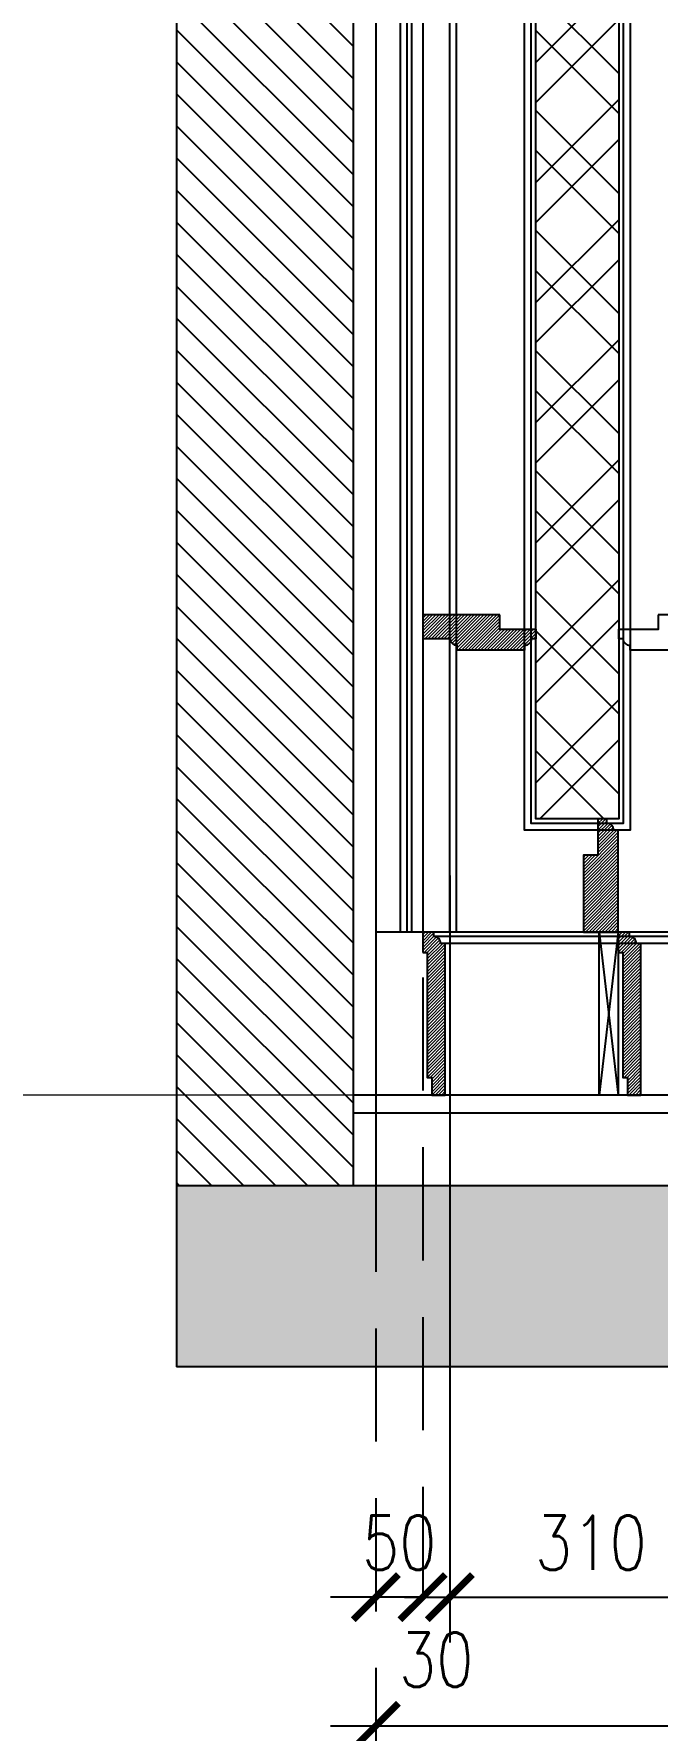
# Model space of a CAD drawing. Header units: inches. Extents: x -20583 to 399182, y -24453 to 525552.
# Drawn here: x 60544 to 61232, y 18161 to 20034 of the extents above; entities that cross this region are included whole.
import ezdxf
from ezdxf.lldxf.tags import DXFTag

# ---------------------------------------------------------------- set-up
doc = ezdxf.new("R2010")
doc.units = ezdxf.units.IN
doc.header["$LTSCALE"] = 1000
doc.header["$MEASUREMENT"] = 0
doc.header["$PDMODE"] = 35
for name, pattern in [('DASHED', [0.75, 0.5, -0.25]), ('HIDDEN', [0.375, 0.25, -0.125]), ('HIDDEN2', [0.1875, 0.125, -0.0625])]:
    doc.linetypes.add(name, pattern=pattern)
for name, color, linetype in [('8', 8, 'Continuous'), ('A-DIM', 9, 'Continuous'), ('A-Hidden', 8, 'HIDDEN'), ('Layer1', 1, 'Continuous'), ('Layer3', 3, 'Continuous'), ('Layer7', 8, 'Continuous')]:
    doc.layers.add(name, color=color, linetype=linetype)
doc.layers.add('Stone-GRG', color=7, linetype='Continuous', lineweight=0, true_color=0xfff2cc)
doc.layers.add('Wood treillis', color=111, linetype='Continuous', lineweight=0)
doc.styles.add('ZZ-Dim All', font='romans.shx', dxfattribs={"width": 0.8})
tags = doc.linetypes.add('DASHED2', pattern=[0.375, 0.25, -0.125]).pattern_tags.tags
tags[6:7] = [DXFTag(74, 4), DXFTag(75, 0), DXFTag(340, '0'), DXFTag(46, 1.0), DXFTag(50, 0.0), DXFTag(44, 0.0), DXFTag(45, 0.0)]
tags[4:5] = [DXFTag(74, 4), DXFTag(75, 0), DXFTag(340, '0'), DXFTag(46, 1.0), DXFTag(50, 0.0), DXFTag(44, 0.0), DXFTag(45, 0.0)]
doc.dimstyles.new('DIM-100', dxfattribs={"dimscale": 50, "dimtxt": 1.25, "dimasz": 1, "dimexe": 1, "dimexo": 1, "dimgap": 0.6, "dimtad": 1, "dimdec": 0, "dimrnd": 5, "dimdsep": 46, "dimtxsty": 'ZZ-Dim All', "dimblk1": 'ARCHTICK', "dimblk2": 'ARCHTICK', "dimsah": 1, "dimcen": 1, "dimdle": 1, "dimclrd": 256, "dimclre": 8, "dimclrt": 256, "dimazin": 2, "dimtfac": 1, "dimtdec": 0, "dimtix": 1, "dimtmove": 2, "dimatfit": 2, "dimfxl": 0.1, "dimtolj": 1, "dimtzin": 0, "dimlwd": -1, "dimlwe": -1, "dimarcsym": 0})

# ---------------------------------------------------------------- blocks, each defined once
blk = doc.blocks.new('_ARCHTICK')
at = {"color": 0, "linetype": 'ByBlock', "const_width": 0.15}
blk.add_lwpolyline([(-0.5, -0.5), (0.5, 0.5)], dxfattribs=at)
blk = doc.blocks.new('*D340')
at = {"layer": 'A-DIM', "color": 8, "linetype": 'HIDDEN2', "transparency": 16777216}
for p, q in [((60973.3, 18992.1), (60973.3, 18257.8)), ((60921.6, 18792.1), (60921.6, 18257.8))]:
    blk.add_line(p, q, dxfattribs=at)
at = {"layer": 'A-DIM', "transparency": 16777216}
for p, q in [((60921.6, 18307.8), (60871.6, 18307.8)), ((60973.3, 18307.8), (60921.6, 18307.8)), ((60973.3, 18307.8), (61023.3, 18307.8))]:
    blk.add_line(p, q, dxfattribs=at)
at = {"layer": 'Defpoints', "color": 0, "transparency": 16777216}
for p in [(60973.3, 19042.1, 0), (60921.6, 18842.1, 0), (60921.6, 18307.8)]:
    blk.add_point(p, dxfattribs=at)
at = {"layer": 'A-DIM', "transparency": 16777216, "xscale": 50, "yscale": 50, "zscale": 50}
blk.add_blockref('_ARCHTICK', (60921.6, 18307.8), dxfattribs=at)
at = {"layer": 'A-DIM', "transparency": 16777216, "xscale": 50, "yscale": 50, "zscale": 50, "rotation": 180}
blk.add_blockref('_ARCHTICK', (60973.3, 18307.8), dxfattribs=at)
at = {"layer": 'A-DIM', "color": 3, "transparency": 16777216, "insert": (60947.5, 18367.8), "char_height": 60, "attachment_point": 5, "style": 'ZZ-Dim All'}
blk.add_mtext('\\A1;50', dxfattribs=at)
blk = doc.blocks.new('*D341')
at = {"layer": 'A-DIM', "color": 8, "linetype": 'HIDDEN2', "transparency": 16777216}
for p, q in [((60973.3, 18992.1), (60973.3, 18257.8)), ((61003.3, 18992.1), (61003.3, 18257.8))]:
    blk.add_line(p, q, dxfattribs=at)
at = {"layer": 'A-DIM', "transparency": 16777216}
for p, q in [((60973.3, 18307.8), (60923.3, 18307.8)), ((60973.3, 18307.8), (61003.3, 18307.8)), ((61003.3, 18307.8), (61053.3, 18307.8))]:
    blk.add_line(p, q, dxfattribs=at)
at = {"layer": 'Defpoints', "color": 0, "transparency": 16777216}
for p in [(60973.3, 19042.1, 0), (61003.3, 19042.1, 0), (61003.3, 18307.8)]:
    blk.add_point(p, dxfattribs=at)
at = {"layer": 'A-DIM', "transparency": 16777216, "xscale": 50, "yscale": 50, "zscale": 50}
blk.add_blockref('_ARCHTICK', (60973.3, 18307.8), dxfattribs=at)
at = {"layer": 'A-DIM', "transparency": 16777216, "xscale": 50, "yscale": 50, "zscale": 50, "rotation": 180}
blk.add_blockref('_ARCHTICK', (61003.3, 18307.8), dxfattribs=at)
at = {"layer": 'A-DIM', "color": 3, "transparency": 16777216, "insert": (60988.3, 18238.7), "char_height": 60, "attachment_point": 5, "style": 'ZZ-Dim All'}
blk.add_mtext('\\A1;30', dxfattribs=at)
blk = doc.blocks.new('*D342')
at = {"layer": 'A-DIM', "color": 8, "linetype": 'HIDDEN2', "transparency": 16777216}
for p, q in [((61003.3, 19104.5), (61003.3, 18257.8)), ((61314.6, 19104.6), (61314.6, 18257.8))]:
    blk.add_line(p, q, dxfattribs=at)
at = {"layer": 'A-DIM', "transparency": 16777216}
blk.add_line((60953.3, 18307.8), (61364.6, 18307.8), dxfattribs=at)
at = {"layer": 'Defpoints', "color": 0, "transparency": 16777216}
for p in [(61003.3, 19154.5, 0), (61314.6, 19154.6, 0), (61314.6, 18307.8)]:
    blk.add_point(p, dxfattribs=at)
at = {"layer": 'A-DIM', "transparency": 16777216, "xscale": 50, "yscale": 50, "zscale": 50, "rotation": 180}
blk.add_blockref('_ARCHTICK', (61003.3, 18307.8), dxfattribs=at)
at = {"layer": 'A-DIM', "transparency": 16777216, "xscale": 50, "yscale": 50, "zscale": 50}
blk.add_blockref('_ARCHTICK', (61314.6, 18307.8), dxfattribs=at)
at = {"layer": 'A-DIM', "color": 3, "transparency": 16777216, "insert": (61159, 18367.8), "char_height": 60, "attachment_point": 5, "style": 'ZZ-Dim All'}
blk.add_mtext('\\A1;310', dxfattribs=at)
blk = doc.blocks.new('*D353')
at = {"layer": 'A-DIM', "color": 8, "linetype": 'HIDDEN2', "transparency": 16777216}
for p, q in [((66876.6, 18812.1), (66876.6, 18115.6)), ((60921.6, 18792.1), (60921.6, 18115.6))]:
    blk.add_line(p, q, dxfattribs=at)
at = {"layer": 'A-DIM', "transparency": 16777216}
blk.add_line((60871.6, 18165.6), (66926.6, 18165.6), dxfattribs=at)
at = {"layer": 'Defpoints', "color": 0, "transparency": 16777216}
for p in [(66876.6, 18862.1, 0), (60921.6, 18842.1, 0), (66876.6, 18165.6)]:
    blk.add_point(p, dxfattribs=at)
at = {"layer": 'A-DIM', "transparency": 16777216, "xscale": 50, "yscale": 50, "zscale": 50, "rotation": 180}
blk.add_blockref('_ARCHTICK', (60921.6, 18165.6), dxfattribs=at)
at = {"layer": 'A-DIM', "transparency": 16777216, "xscale": 50, "yscale": 50, "zscale": 50}
blk.add_blockref('_ARCHTICK', (66876.6, 18165.6), dxfattribs=at)
at = {"layer": 'A-DIM', "color": 3, "transparency": 16777216, "insert": (63899.1, 18225.6), "char_height": 60, "attachment_point": 5, "style": 'ZZ-Dim All'}
blk.add_mtext('\\A1;5955', dxfattribs=at)

msp = doc.modelspace()

# ---------------------------------------------------------------- hatches: boundary and pattern name
at = {"layer": 'Layer7'}
h = msp.add_hatch(dxfattribs=at)
h.set_pattern_fill('ANSI31', color=256, scale=200, style=0)
h.set_pattern_definition([(135, (-144624.777, -95237.583), (17.6776695, 17.6776695), [])])
h.paths.add_polyline_path([(60896.5, 18762.1), (60701.6, 18762.1), (60701.6, 23012.1), (60896.5, 23012.1)])
h = msp.add_hatch(dxfattribs=at)
h.set_pattern_fill('AR-CONC', color=256, scale=10, style=0)
h.set_pattern_definition([(130, (-149429.85, -95237.583), (-71.726018, -6.275213), [7.5, -82.5]), (185, (-149429.85, -95237.58), (13.875133, 75.219213), [6, -66]), (79.5486, (-149435.83, -95238.106), (-57.850938, 68.943954), [6.37402, -70.114211]), (133.8158, (-149429.85, -95217.58), (-106.724105, -16.5519), [11.25, -123.75]), (83.3644, (-149438.74, -95218.96), (-93.46627, 97.411787), [9.56103, -105.1713]), (188.8158, (-149429.85, -95217.58), (-93.466195, 97.41186), [9, -99]), (159, (-149439.85, -95222.583), (-59.690705, -40.261889), [7.5, -82.5]), (214, (-149439.85, -95222.58), (-24.331533, 72.515005), [6, -66]), (108.5486, (-149444.824, -95225.94), (-84.022263, 32.25305), [6.37402, -70.114211]), (142.5, (-149429.85, -95237.583), (-1.2159855, 33.2893854), [0, -65.2, 0, -67, 0, -66.25]), (172.5, (-149429.85, -95237.583), (-26.306954, 39.441171), [0, -38.2, 0, -63.7, 0, -25.25]), (212.5, (-149407.55, -95237.583), (-53.3822436, -2.2554872), [0, -25, 0, -78, 0, -103.5]), (222.5, (-149397.55, -95237.583), (-58.318617, 10.010498), [0, -32.5, 0, -51.8, 0, -73.5])])
h.paths.add_polyline_path([(67246.6, 18562.1), (67246.6, 18762.1), (60701.6, 18762.1), (60701.6, 18562.1)])
at = {"layer": 'Stone-GRG', "lineweight": 0}
h = msp.add_hatch(dxfattribs=at)
h.set_pattern_fill('ANSI31', color=253, scale=20)
h.set_pattern_definition([(45, (-30402.6002, -12180.238), (-1.76776695, 1.76776695), [])])
edge = h.paths.add_edge_path()
edge.add_line((61058.5, 19392.5), (60973.5, 19392.5))
edge.add_line((60973.5, 19392.5), (60973.5, 19366.4))
edge.add_line((60973.5, 19366.4), (60998.5, 19366.4))
edge.add_line((60998.5, 19366.4), (61003.5, 19366.4))
edge.add_arc((61011, 19366.4), 7.5, 180, 270)
edge.add_line((61011, 19358.9), (61011, 19353.9))
edge.add_line((61011, 19353.9), (61086, 19353.9))
edge.add_line((61086, 19353.9), (61086, 19358.9))
edge.add_arc((61086, 19366.4), 7.5, 270, 360)
edge.add_line((61093.5, 19366.4), (61098.5, 19366.4))
edge.add_line((61098.5, 19366.4), (61098.5, 19376.4))
edge.add_line((61098.5, 19376.4), (61058.5, 19376.4))
edge.add_line((61058.5, 19376.4), (61058.5, 19392.5))
h = msp.add_hatch(dxfattribs=at)
h.set_pattern_fill('ANSI31', color=253, scale=20)
h.set_pattern_definition([(45, (57183.01, 0.0152), (-1.76776695, 1.76776695), [])])
edge = h.paths.add_edge_path()
edge.add_line((61189.3, 19042.1), (61189.3, 19154.6))
edge.add_line((61189.3, 19154.6), (61184.3, 19154.6))
edge.add_arc((61176.8, 19154.6), 7.5, 360, 450)
edge.add_line((61176.8, 19162.1), (61176.8, 19167.1))
edge.add_line((61176.8, 19167.1), (61166.8, 19167.1))
edge.add_line((61166.8, 19167.1), (61166.8, 19127.1))
edge.add_line((61166.8, 19127.1), (61150.7, 19127.1))
edge.add_line((61150.7, 19127.1), (61150.7, 19042.1))
edge.add_line((61150.7, 19042.1), (61189.3, 19042.1))
h = msp.add_hatch(dxfattribs=at)
h.set_pattern_fill('ANSI31', color=253, scale=20)
h.set_pattern_definition([(45, (57850.9524, -7e-12), (-1.76776695, 1.76776695), [])])
edge = h.paths.add_edge_path()
edge.add_line((60973.3, 19019.6), (60978.3, 19019.6))
edge.add_line((60978.3, 19019.6), (60978.3, 18881.4))
edge.add_line((60978.3, 18881.4), (60983.3, 18881.4))
edge.add_line((60983.3, 18881.4), (60983.3, 18862.1))
edge.add_line((60983.3, 18862.1), (60998.3, 18862.1))
edge.add_line((60998.3, 18862.1), (60998.3, 19029.6))
edge.add_line((60998.3, 19029.6), (60993.3, 19029.6))
edge.add_arc((60985.8, 19029.6), 7.5, 360, 450)
edge.add_line((60985.8, 19037.1), (60985.8, 19042.1))
edge.add_line((60985.8, 19042.1), (60973.3, 19042.1))
edge.add_line((60973.3, 19042.1), (60973.3, 19019.6))
h = msp.add_hatch(dxfattribs=at)
h.set_pattern_fill('ANSI31', color=253, scale=20)
h.set_pattern_definition([(45, (57322.5564, 0.0156), (-1.76776695, 1.76776695), [])])
edge = h.paths.add_edge_path()
edge.add_line((61189.3, 19019.6), (61194.3, 19019.6))
edge.add_line((61194.3, 19019.6), (61194.3, 18881.4))
edge.add_line((61194.3, 18881.4), (61199.3, 18881.4))
edge.add_line((61199.3, 18881.4), (61199.3, 18862.1))
edge.add_line((61199.3, 18862.1), (61214.3, 18862.1))
edge.add_line((61214.3, 18862.1), (61214.3, 19029.6))
edge.add_line((61214.3, 19029.6), (61209.3, 19029.6))
edge.add_arc((61201.8, 19029.6), 7.5, 360, 450)
edge.add_line((61201.8, 19037.1), (61201.8, 19042.1))
edge.add_line((61201.8, 19042.1), (61189.3, 19042.1))
edge.add_line((61189.3, 19042.1), (61189.3, 19019.6))
at = {"layer": 'Wood treillis', "lineweight": -2}
h = msp.add_hatch(dxfattribs=at)
h.set_pattern_fill('ANSI32', color=256, scale=250)
h.set_pattern_definition([(45, (54354.07, -0.02), (-66.29126, 66.29126), []), (45, (54398.26, -0.02), (-66.29126, 66.29126), [])])
h.paths.add_polyline_path([(61106.4, 19167), (61098.2, 19167), (61098.3, 21862), (61106.4, 21862), (61189.6, 21862.1), (61189.8, 19167.1)])
h = msp.add_hatch(dxfattribs=at)
h.set_pattern_fill('ANSI32', color=256, scale=250, angle=90)
h.set_pattern_definition([(135, (54354.07, -0.02), (-66.29126, -66.29126), []), (135, (54354.07, 44.17), (-66.29126, -66.29126), [])])
h.paths.add_polyline_path([(61106.4, 19167), (61189.8, 19167), (61189.6, 21862), (61106.4, 21862), (61098.3, 21862), (61098.2, 19167)])

# ---------------------------------------------------------------- linework, layer by layer
at = {"layer": '8', "linetype": 'DASHED2', "ltscale": 200}
msp.add_line((60896.5, 23012.1, 0), (60896.5, 18862.1, 0), dxfattribs=at)
at = {"layer": 'A-Hidden', "linetype": 'DASHED', "lineweight": 0, "ltscale": 10}
msp.add_line((69023.8, 18862.1, 0), (55743.7, 18862.1, 0), dxfattribs=at)
at = {"layer": 'Layer1'}
for p, q in [((67246.6, 18862.1, 0), (60896.5, 18862.1, 0)), ((67246.6, 18842.1, 0), (60896.5, 18842.1, 0))]:
    msp.add_line(p, q, dxfattribs=at)
at = {"layer": 'Layer3'}
for p, q in [((60701.6, 23212.1, 0), (60701.6, 18562.1, 0)), ((60896.5, 23012.1, 0), (60896.5, 18762.1, 0)), ((60921.6, 23012.1, 0), (60921.6, 18762.1, 0)), ((67246.6, 18762.1, 0), (60701.6, 18762.1, 0)), ((67246.6, 18562.1, 0), (60701.6, 18562.1, 0))]:
    msp.add_line(p, q, dxfattribs=at)
at = {"layer": 'Wood treillis', "lineweight": -2}
for p, q in [((60973.3, 21874.6, 0), (60973.3, 19042.1, 0)), ((60955.8, 21849.6, 0), (60955.8, 19042.1, 0)), ((60960.8, 21849.6, 0), (60960.8, 19042.1, 0)), ((60948.3, 21837.1, 0), (60948.3, 19042.1, 0)), ((61335.1, 19042.1, 0), (60921.6, 19042.1, 0)), ((61345.1, 19037.1, 0), (60985.8, 19037.1, 0)), ((61352.6, 19029.6, 0), (60993.3, 19029.6, 0))]:
    msp.add_line(p, q, dxfattribs=at)
at = {"layer": 'Wood treillis', "color": 0, "lineweight": -2}
for p, q in [((61189.3, 19042.1, 0), (61168.2, 18862.1, 0)), ((61168.2, 19042.1, 0), (61189.3, 18862.1, 0))]:
    msp.add_line(p, q, dxfattribs=at)
at = {"layer": 'Wood treillis', "lineweight": -2, "elevation": 0}
for points in [[(61003.3, 19042.1), (61003.3, 21957.1)], [(61010.8, 19042.1), (61010.8, 21949.6)]]:
    msp.add_lwpolyline(points, dxfattribs=at)
for points in [[(61106.4, 19154.5), (61085.7, 19154.5), (61085.8, 21874.5), (61106.4, 21874.5), (61202.1, 21874.6), (61202.3, 19154.6)], [(61106.4, 19162), (61093.2, 19162), (61093.3, 21867), (61106.4, 21867), (61194.6, 21867.1), (61194.8, 19162.1)], [(61106.4, 19167), (61098.2, 19167), (61098.3, 21862), (61106.4, 21862), (61189.6, 21862.1), (61189.8, 19167.1)]]:
    msp.add_lwpolyline(points, close=True, dxfattribs=at)
at = {"layer": 'Wood treillis', "color": 0, "lineweight": -2, "elevation": 0}
for points in [[(61058.5, 19392.5), (60973.5, 19392.5), (60973.5, 19366.4), (60998.5, 19366.4), (60998.5, 19366.4), (61003.5, 19366.4, 0.414214), (61011, 19358.9), (61011, 19353.9), (61086, 19353.9), (61086, 19358.9, 0.414214), (61093.5, 19366.4), (61098.5, 19366.4), (61098.5, 19376.4), (61058.5, 19376.4), (61058.5, 19392.5)], [(61189.3, 19042.1), (61189.3, 19154.6), (61184.3, 19154.6, 0.414214), (61176.8, 19162.1), (61176.8, 19167.1), (61166.8, 19167.1), (61166.8, 19127.1), (61150.7, 19127.1), (61150.7, 19042.1), (61189.3, 19042.1)], [(60973.3, 19019.6), (60978.3, 19019.6), (60978.3, 18881.4), (60983.3, 18881.4), (60983.3, 18862.1), (60998.3, 18862.1), (60998.3, 19029.6), (60993.3, 19029.6, 0.414214), (60985.8, 19037.1), (60985.8, 19042.1), (60973.3, 19042.1), (60973.3, 19019.6)], [(61189.3, 19019.6), (61194.3, 19019.6), (61194.3, 18881.4), (61199.3, 18881.4), (61199.3, 18862.1), (61214.3, 18862.1), (61214.3, 19029.6), (61209.3, 19029.6, 0.414214), (61201.8, 19037.1), (61201.8, 19042.1), (61189.3, 19042.1), (61189.3, 19019.6)]]:
    msp.add_lwpolyline(points, format="xyb", dxfattribs=at)
msp.add_lwpolyline([(61233.4, 19392.5), (61233.4, 19376.4), (61189.6, 19376.4), (61189.6, 19366.4), (61194.6, 19366.4, 0.414214), (61202.1, 19358.9), (61202.1, 19353.9), (61277.1, 19353.9), (61277.1, 19358.9, 0.414214), (61284.6, 19366.4), (61289.6, 19366.4), (61289.6, 19366.4), (61302.1, 19366.4), (61302.1, 19371.4, 0.414214), (61309.6, 19378.9), (61314.6, 19378.9), (61314.6, 19392.5)], format="xyb", close=True, dxfattribs=at)
msp.add_lwpolyline([(61168.2, 19042.1), (61189.3, 19042.1), (61189.3, 18862.1), (61168.2, 18862.1)], close=True, dxfattribs=at)

# ---------------------------------------------------------------- dimensions: what is measured, and where the dimension line sits
at = {"layer": 'A-DIM'}
for base, p1, p2, picture, middle in [((61314.6, 18307.8), (61003.3, 19154.5, 0), (61314.6, 19154.6, 0), '*D342', (61159, 18367.8)), ((60921.6, 18307.8, 0), (60973.3, 19042.1, 0), (60921.6, 18842.1, 0), '*D340', (60947.5, 18367.8, 0)), ((66876.6, 18165.6), (60921.6, 18842.1, 0), (66876.6, 18862.1, 0), '*D353', (63899.1, 18225.6))]:
    dim = msp.add_linear_dim(base=base, p1=p1, p2=p2, dimstyle='DIM-100', override={"dimtxt": 1.2, "dimclrt": 3}, dxfattribs=at)
    dim.commit()
    dim.dimension.update_dxf_attribs({"geometry": picture, "text_midpoint": middle})
dim = msp.add_linear_dim(base=(61003.3, 18307.8), p1=(60973.3, 19042.1, 0), p2=(61003.3, 19042.1, 0), dimstyle='DIM-100', override={"dimtxt": 1.2, "dimclrt": 3}, dxfattribs=at)
dim.commit()
dim.dimension.update_dxf_attribs({"geometry": '*D341', "text_midpoint": (60988.3, 18238.7), "dimtype": 160})

doc.saveas('drawing.dxf')
